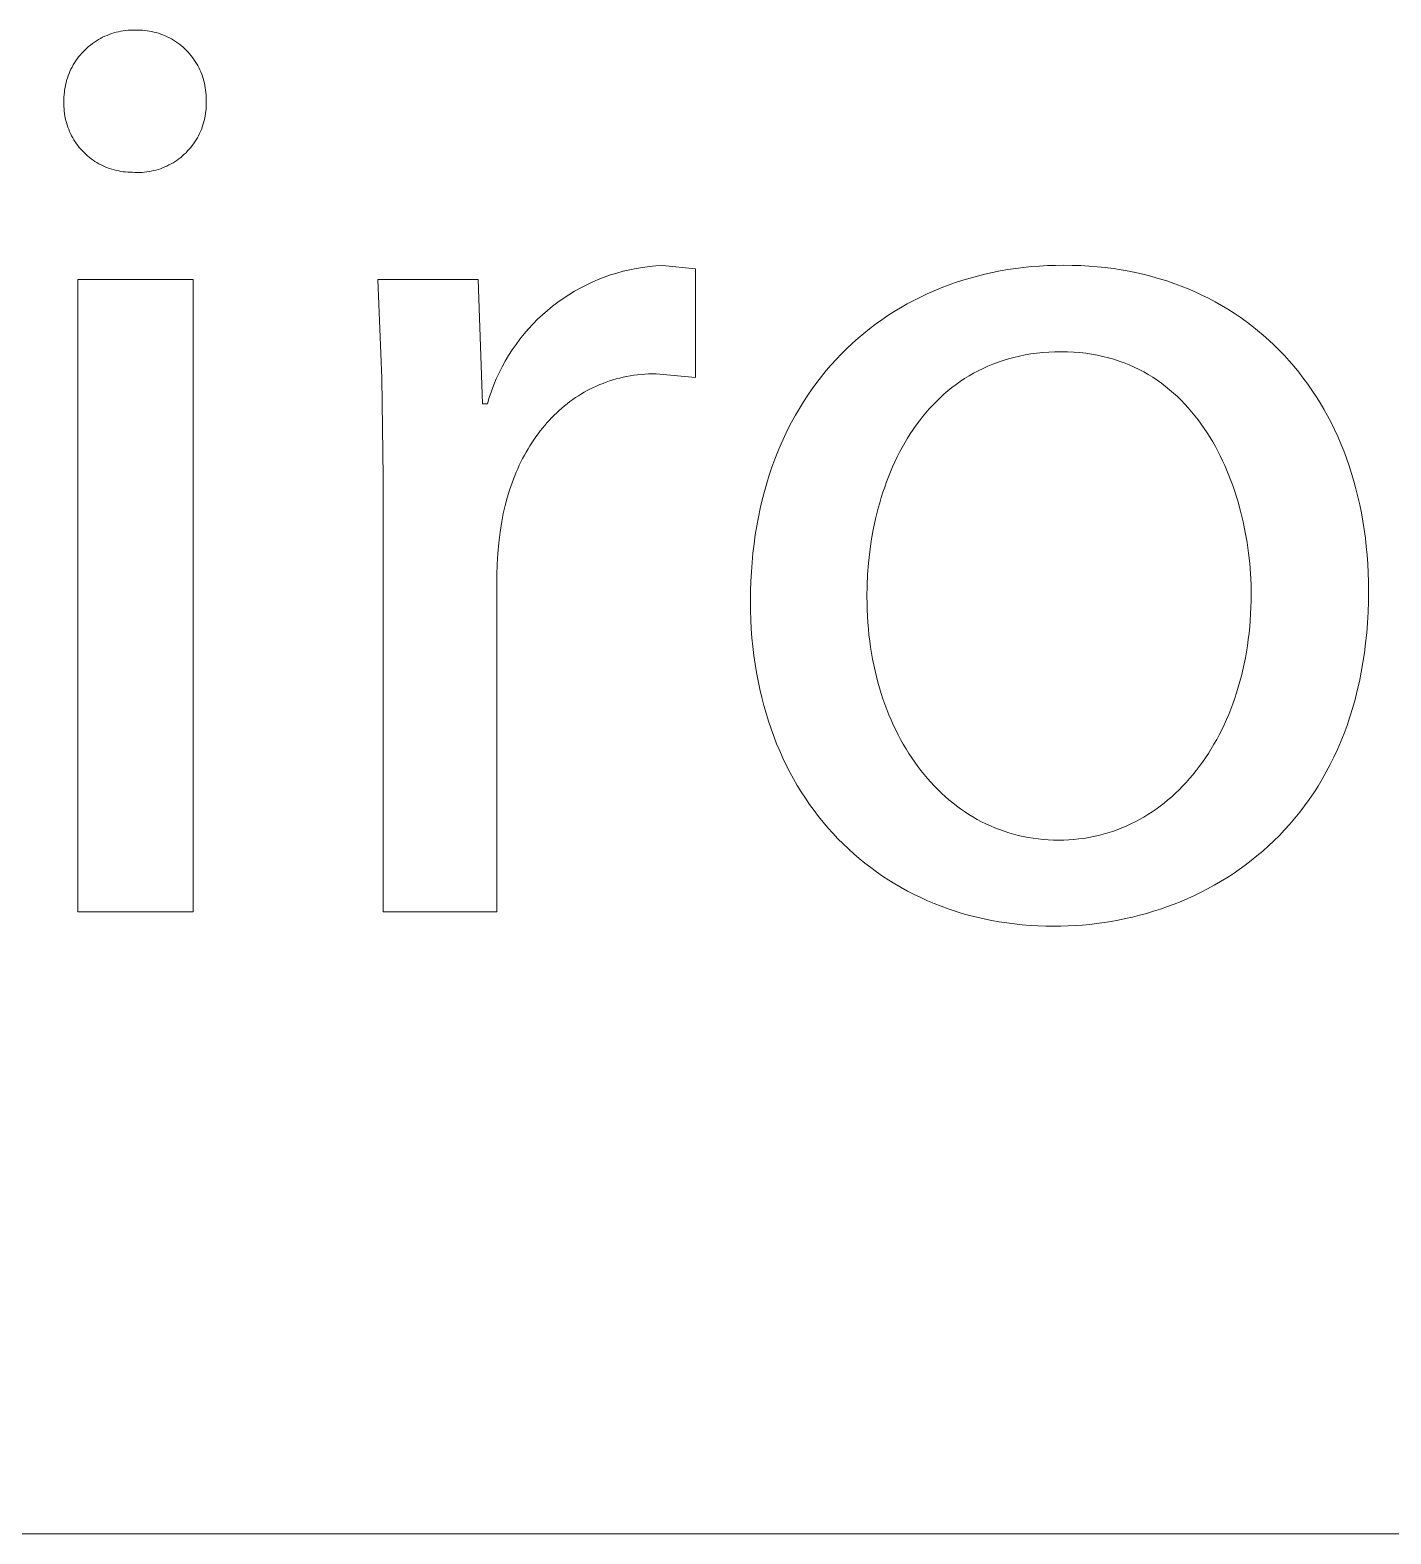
# Model space of a CAD drawing. Header units: millimetres. Extents: x 3269 to 7089, y 1744 to 4413.
# Drawn here: x 6324.98 to 6364.81, y 1743.8 to 1787.81 of the extents above; entities that cross this region are included whole.
import ezdxf

# ---------------------------------------------------------------- set-up
doc = ezdxf.new("R2010")
doc.units = ezdxf.units.MM
doc.header["$MEASUREMENT"] = 0
doc.layers.add('Domyślny', color=7, linetype='Continuous', true_color=0x000000)

msp = doc.modelspace()

# ---------------------------------------------------------------- linework, layer by layer
at = {"layer": 'Domyślny', "color": 18, "lineweight": 15, "true_color": 0x000000}
for p, q in [((6326.981, 1787.535), (6327.043, 1787.57)), ((6327.043, 1787.57), (6327.105, 1787.602)), ((6327.105, 1787.602), (6327.169, 1787.632)), ((6327.169, 1787.632), (6327.234, 1787.66)), ((6327.234, 1787.66), (6327.299, 1787.686)), ((6327.299, 1787.686), (6327.366, 1787.709)), ((6327.366, 1787.709), (6327.433, 1787.73)), ((6327.433, 1787.73), (6327.501, 1787.749)), ((6327.501, 1787.749), (6327.569, 1787.766)), ((6327.569, 1787.766), (6327.639, 1787.78)), ((6327.639, 1787.78), (6327.708, 1787.791)), ((6327.708, 1787.791), (6327.778, 1787.8)), ((6327.778, 1787.8), (6327.848, 1787.807)), ((6327.848, 1787.807), (6327.918, 1787.811)), ((6327.918, 1787.811), (6327.989, 1787.813)), ((6327.989, 1787.813), (6328.059, 1787.813)), ((6328.059, 1787.813), (6328.129, 1787.814)), ((6328.129, 1787.814), (6328.198, 1787.813)), ((6328.198, 1787.813), (6328.267, 1787.809)), ((6328.267, 1787.809), (6328.335, 1787.804)), ((6328.335, 1787.804), (6328.404, 1787.795)), ((6328.404, 1787.795), (6328.472, 1787.785)), ((6328.472, 1787.785), (6328.54, 1787.772)), ((6328.54, 1787.772), (6328.608, 1787.757)), ((6328.608, 1787.757), (6328.674, 1787.739)), ((6328.674, 1787.739), (6328.74, 1787.719)), ((6328.74, 1787.719), (6328.806, 1787.697)), ((6328.806, 1787.697), (6328.871, 1787.673)), ((6328.871, 1787.673), (6328.934, 1787.646)), ((6328.934, 1787.646), (6328.997, 1787.617)), ((6328.997, 1787.617), (6329.059, 1787.587)), ((6329.059, 1787.587), (6329.12, 1787.554)), ((6326.446, 1787.083), (6326.492, 1787.136)), ((6326.492, 1787.136), (6326.54, 1787.188)), ((6326.54, 1787.188), (6326.589, 1787.238)), ((6326.589, 1787.238), (6326.641, 1787.286)), ((6326.641, 1787.286), (6326.694, 1787.332)), ((6326.694, 1787.332), (6326.748, 1787.377)), ((6326.748, 1787.377), (6326.804, 1787.419)), ((6326.804, 1787.419), (6326.862, 1787.46)), ((6326.862, 1787.46), (6326.921, 1787.499)), ((6326.921, 1787.499), (6326.981, 1787.535)), ((6329.12, 1787.554), (6329.179, 1787.518)), ((6329.179, 1787.518), (6329.237, 1787.481)), ((6329.237, 1787.481), (6329.294, 1787.442)), ((6329.294, 1787.442), (6329.35, 1787.401)), ((6329.35, 1787.401), (6329.404, 1787.358)), ((6329.404, 1787.358), (6329.457, 1787.313)), ((6329.457, 1787.313), (6329.508, 1787.267)), ((6329.508, 1787.267), (6329.557, 1787.219)), ((6329.557, 1787.219), (6329.605, 1787.169)), ((6329.605, 1787.169), (6329.651, 1787.117)), ((6326.178, 1786.669), (6326.21, 1786.732)), ((6326.21, 1786.732), (6326.244, 1786.794)), ((6326.244, 1786.794), (6326.28, 1786.854)), ((6326.28, 1786.854), (6326.319, 1786.913)), ((6326.319, 1786.913), (6326.359, 1786.971)), ((6326.359, 1786.971), (6326.401, 1787.028)), ((6326.401, 1787.028), (6326.446, 1787.083)), ((6329.651, 1787.117), (6329.695, 1787.064)), ((6329.695, 1787.064), (6329.737, 1787.009)), ((6329.737, 1787.009), (6329.777, 1786.953)), ((6329.777, 1786.953), (6329.816, 1786.896)), ((6329.816, 1786.896), (6329.852, 1786.837)), ((6329.852, 1786.837), (6329.887, 1786.777)), ((6329.887, 1786.777), (6329.919, 1786.716)), ((6329.919, 1786.716), (6329.949, 1786.654)), ((6326.017, 1786.204), (6326.033, 1786.273)), ((6326.033, 1786.273), (6326.052, 1786.341)), ((6326.052, 1786.341), (6326.072, 1786.408)), ((6326.072, 1786.408), (6326.095, 1786.475)), ((6326.095, 1786.475), (6326.121, 1786.541)), ((6326.121, 1786.541), (6326.148, 1786.605)), ((6326.148, 1786.605), (6326.178, 1786.669)), ((6329.949, 1786.654), (6329.977, 1786.591)), ((6329.977, 1786.591), (6330.003, 1786.527)), ((6330.003, 1786.527), (6330.026, 1786.462)), ((6330.026, 1786.462), (6330.048, 1786.396)), ((6330.048, 1786.396), (6330.067, 1786.33)), ((6330.067, 1786.33), (6330.084, 1786.263)), ((6330.084, 1786.263), (6330.098, 1786.195)), ((6325.972, 1785.784), (6325.974, 1785.855)), ((6325.974, 1785.855), (6325.978, 1785.925)), ((6325.978, 1785.925), (6325.984, 1785.995)), ((6325.984, 1785.995), (6325.993, 1786.065)), ((6325.993, 1786.065), (6326.004, 1786.135)), ((6326.004, 1786.135), (6326.017, 1786.204)), ((6330.098, 1786.195), (6330.11, 1786.127)), ((6330.11, 1786.127), (6330.12, 1786.059)), ((6330.12, 1786.059), (6330.127, 1785.99)), ((6330.127, 1785.99), (6330.132, 1785.921)), ((6330.132, 1785.921), (6330.135, 1785.852)), ((6330.135, 1785.852), (6330.135, 1785.783)), ((6325.973, 1785.714), (6325.972, 1785.784)), ((6325.972, 1785.645), (6325.973, 1785.714)), ((6325.973, 1785.577), (6325.972, 1785.645)), ((6325.976, 1785.508), (6325.973, 1785.577)), ((6325.982, 1785.44), (6325.976, 1785.508)), ((6325.99, 1785.372), (6325.982, 1785.44)), ((6326, 1785.304), (6325.99, 1785.372)), ((6330.116, 1785.372), (6330.106, 1785.304)), ((6330.124, 1785.44), (6330.116, 1785.372)), ((6330.13, 1785.508), (6330.124, 1785.44)), ((6330.133, 1785.577), (6330.13, 1785.508)), ((6330.135, 1785.783), (6330.133, 1785.714)), ((6330.133, 1785.714), (6330.134, 1785.645)), ((6330.134, 1785.645), (6330.133, 1785.577)), ((6326.013, 1785.237), (6326, 1785.304)), ((6326.028, 1785.17), (6326.013, 1785.237)), ((6326.045, 1785.104), (6326.028, 1785.17)), ((6326.065, 1785.038), (6326.045, 1785.104)), ((6326.087, 1784.974), (6326.065, 1785.038)), ((6326.111, 1784.909), (6326.087, 1784.974)), ((6330.019, 1784.972), (6329.995, 1784.908)), ((6330.041, 1785.037), (6330.019, 1784.972)), ((6330.06, 1785.103), (6330.041, 1785.037)), ((6330.078, 1785.169), (6330.06, 1785.103)), ((6330.093, 1785.236), (6330.078, 1785.169)), ((6330.106, 1785.304), (6330.093, 1785.236)), ((6326.137, 1784.846), (6326.111, 1784.909)), ((6326.166, 1784.784), (6326.137, 1784.846)), ((6326.196, 1784.723), (6326.166, 1784.784)), ((6326.229, 1784.662), (6326.196, 1784.723)), ((6326.264, 1784.603), (6326.229, 1784.662)), ((6326.3, 1784.545), (6326.264, 1784.603)), ((6326.339, 1784.489), (6326.3, 1784.545)), ((6326.38, 1784.434), (6326.339, 1784.489)), ((6329.805, 1784.543), (6329.766, 1784.487)), ((6329.842, 1784.601), (6329.805, 1784.543)), ((6329.877, 1784.66), (6329.842, 1784.601)), ((6329.909, 1784.721), (6329.877, 1784.66)), ((6329.94, 1784.782), (6329.909, 1784.721)), ((6329.968, 1784.845), (6329.94, 1784.782)), ((6329.995, 1784.908), (6329.968, 1784.845)), ((6326.422, 1784.38), (6326.38, 1784.434)), ((6326.466, 1784.328), (6326.422, 1784.38)), ((6326.513, 1784.277), (6326.466, 1784.328)), ((6326.56, 1784.228), (6326.513, 1784.277)), ((6326.61, 1784.181), (6326.56, 1784.228)), ((6326.661, 1784.135), (6326.61, 1784.181)), ((6326.714, 1784.091), (6326.661, 1784.135)), ((6326.768, 1784.049), (6326.714, 1784.091)), ((6326.823, 1784.009), (6326.768, 1784.049)), ((6329.391, 1784.088), (6329.337, 1784.046)), ((6329.444, 1784.132), (6329.391, 1784.088)), ((6329.495, 1784.178), (6329.444, 1784.132)), ((6329.545, 1784.225), (6329.495, 1784.178)), ((6329.593, 1784.275), (6329.545, 1784.225)), ((6329.639, 1784.325), (6329.593, 1784.275)), ((6329.683, 1784.378), (6329.639, 1784.325)), ((6329.726, 1784.431), (6329.683, 1784.378)), ((6329.766, 1784.487), (6329.726, 1784.431)), ((6326.88, 1783.971), (6326.823, 1784.009)), ((6326.938, 1783.935), (6326.88, 1783.971)), ((6326.998, 1783.901), (6326.938, 1783.935)), ((6327.058, 1783.869), (6326.998, 1783.901)), ((6327.12, 1783.839), (6327.058, 1783.869)), ((6327.182, 1783.811), (6327.12, 1783.839)), ((6327.246, 1783.785), (6327.182, 1783.811)), ((6327.31, 1783.762), (6327.246, 1783.785)), ((6327.375, 1783.74), (6327.31, 1783.762)), ((6327.441, 1783.721), (6327.375, 1783.74)), ((6327.508, 1783.705), (6327.441, 1783.721)), ((6327.575, 1783.69), (6327.508, 1783.705)), ((6327.642, 1783.678), (6327.575, 1783.69)), ((6327.71, 1783.669), (6327.642, 1783.678)), ((6327.778, 1783.661), (6327.71, 1783.669)), ((6327.846, 1783.656), (6327.778, 1783.661)), ((6327.915, 1783.653), (6327.846, 1783.656)), ((6327.983, 1783.653), (6327.915, 1783.653)), ((6328.052, 1783.649), (6327.983, 1783.653)), ((6328.12, 1783.647), (6328.052, 1783.649)), ((6328.189, 1783.648), (6328.12, 1783.647)), ((6328.257, 1783.65), (6328.189, 1783.648)), ((6328.326, 1783.656), (6328.257, 1783.65)), ((6328.394, 1783.663), (6328.326, 1783.656)), ((6328.462, 1783.673), (6328.394, 1783.663)), ((6328.529, 1783.685), (6328.462, 1783.673)), ((6328.596, 1783.7), (6328.529, 1783.685)), ((6328.663, 1783.717), (6328.596, 1783.7)), ((6328.729, 1783.736), (6328.663, 1783.717)), ((6328.794, 1783.757), (6328.729, 1783.736)), ((6328.859, 1783.781), (6328.794, 1783.757)), ((6328.922, 1783.807), (6328.859, 1783.781)), ((6328.985, 1783.835), (6328.922, 1783.807)), ((6329.046, 1783.865), (6328.985, 1783.835)), ((6329.107, 1783.897), (6329.046, 1783.865)), ((6329.166, 1783.931), (6329.107, 1783.897)), ((6329.225, 1783.967), (6329.166, 1783.931)), ((6329.282, 1784.006), (6329.225, 1783.967)), ((6329.337, 1784.046), (6329.282, 1784.006)), ((6341.605, 1780.511), (6341.786, 1780.581)), ((6341.786, 1780.581), (6341.969, 1780.646)), ((6341.969, 1780.646), (6342.154, 1780.703)), ((6342.154, 1780.703), (6342.341, 1780.755)), ((6342.341, 1780.755), (6342.529, 1780.799)), ((6342.529, 1780.799), (6342.719, 1780.837)), ((6342.719, 1780.837), (6342.911, 1780.869)), ((6342.911, 1780.869), (6343.103, 1780.894)), ((6343.103, 1780.894), (6343.296, 1780.912)), ((6343.296, 1780.912), (6343.489, 1780.923)), ((6343.489, 1780.923), (6344.456, 1780.822)), ((6344.456, 1780.822), (6344.456, 1777.641)), ((6352.274, 1780.491), (6352.489, 1780.555)), ((6352.489, 1780.555), (6352.706, 1780.615)), ((6352.706, 1780.615), (6352.926, 1780.669)), ((6352.926, 1780.669), (6353.148, 1780.719)), ((6353.148, 1780.719), (6353.372, 1780.763)), ((6353.372, 1780.763), (6353.598, 1780.802)), ((6353.598, 1780.802), (6353.826, 1780.836)), ((6353.826, 1780.836), (6354.056, 1780.865)), ((6354.056, 1780.865), (6354.288, 1780.889)), ((6354.288, 1780.889), (6354.522, 1780.907)), ((6354.522, 1780.907), (6354.758, 1780.92)), ((6354.758, 1780.92), (6354.995, 1780.928)), ((6354.995, 1780.928), (6355.234, 1780.931)), ((6355.234, 1780.931), (6355.482, 1780.928)), ((6355.482, 1780.928), (6355.728, 1780.92)), ((6355.728, 1780.92), (6355.97, 1780.906)), ((6355.97, 1780.906), (6356.211, 1780.886)), ((6356.211, 1780.886), (6356.448, 1780.861)), ((6356.448, 1780.861), (6356.683, 1780.831)), ((6356.683, 1780.831), (6356.915, 1780.795)), ((6356.915, 1780.795), (6357.144, 1780.754)), ((6357.144, 1780.754), (6357.37, 1780.707)), ((6357.37, 1780.707), (6357.594, 1780.656)), ((6357.594, 1780.656), (6357.814, 1780.599)), ((6357.814, 1780.599), (6358.032, 1780.537)), ((6358.032, 1780.537), (6358.246, 1780.47)), ((6326.38, 1780.511), (6329.751, 1780.511)), ((6326.38, 1762.003), (6326.38, 1780.511)), ((6329.751, 1780.511), (6329.751, 1762.003)), ((6335.277, 1777.623), (6335.157, 1780.516)), ((6335.157, 1780.516), (6338.096, 1780.516)), ((6338.096, 1780.516), (6338.223, 1776.878)), ((6340.745, 1780.067), (6340.911, 1780.168)), ((6340.911, 1780.168), (6341.08, 1780.262)), ((6341.08, 1780.262), (6341.252, 1780.351)), ((6341.252, 1780.351), (6341.428, 1780.434)), ((6341.428, 1780.434), (6341.605, 1780.511)), ((6351.038, 1780), (6351.237, 1780.094)), ((6351.237, 1780.094), (6351.439, 1780.183)), ((6351.439, 1780.183), (6351.644, 1780.268)), ((6351.644, 1780.268), (6351.851, 1780.347)), ((6351.851, 1780.347), (6352.061, 1780.421)), ((6352.061, 1780.421), (6352.274, 1780.491)), ((6358.246, 1780.47), (6358.457, 1780.398)), ((6358.457, 1780.398), (6358.666, 1780.32)), ((6358.666, 1780.32), (6358.871, 1780.238)), ((6358.871, 1780.238), (6359.073, 1780.151)), ((6359.073, 1780.151), (6359.271, 1780.059)), ((6340.121, 1779.608), (6340.271, 1779.731)), ((6340.271, 1779.731), (6340.425, 1779.848)), ((6340.425, 1779.848), (6340.583, 1779.96)), ((6340.583, 1779.96), (6340.745, 1780.067)), ((6350.269, 1779.575), (6350.457, 1779.688)), ((6350.457, 1779.688), (6350.648, 1779.797)), ((6350.648, 1779.797), (6350.841, 1779.901)), ((6350.841, 1779.901), (6351.038, 1780)), ((6359.271, 1780.059), (6359.466, 1779.963)), ((6359.466, 1779.963), (6359.658, 1779.861)), ((6359.658, 1779.861), (6359.847, 1779.755)), ((6359.847, 1779.755), (6360.032, 1779.644)), ((6339.566, 1779.068), (6339.698, 1779.21)), ((6339.698, 1779.21), (6339.834, 1779.348)), ((6339.834, 1779.348), (6339.975, 1779.481)), ((6339.975, 1779.481), (6340.121, 1779.608)), ((6349.551, 1779.074), (6349.726, 1779.206)), ((6349.726, 1779.206), (6349.904, 1779.334)), ((6349.904, 1779.334), (6350.085, 1779.457)), ((6350.085, 1779.457), (6350.269, 1779.575)), ((6360.032, 1779.644), (6360.214, 1779.529)), ((6360.214, 1779.529), (6360.392, 1779.409)), ((6360.392, 1779.409), (6360.567, 1779.284)), ((6360.567, 1779.284), (6360.738, 1779.155)), ((6339.202, 1778.615), (6339.318, 1778.77)), ((6339.318, 1778.77), (6339.44, 1778.921)), ((6339.44, 1778.921), (6339.566, 1779.068)), ((6349.048, 1778.649), (6349.212, 1778.795)), ((6349.212, 1778.795), (6349.38, 1778.937)), ((6349.38, 1778.937), (6349.551, 1779.074)), ((6360.738, 1779.155), (6360.905, 1779.022)), ((6360.905, 1779.022), (6361.069, 1778.884)), ((6361.069, 1778.884), (6361.229, 1778.742)), ((6338.987, 1778.292), (6339.092, 1778.455)), ((6339.092, 1778.455), (6339.202, 1778.615)), ((6348.578, 1778.182), (6348.731, 1778.342)), ((6348.731, 1778.342), (6348.888, 1778.498)), ((6348.888, 1778.498), (6349.048, 1778.649)), ((6354.269, 1778.334), (6354.101, 1778.306)), ((6354.44, 1778.357), (6354.269, 1778.334)), ((6354.615, 1778.376), (6354.44, 1778.357)), ((6354.792, 1778.389), (6354.615, 1778.376)), ((6354.973, 1778.397), (6354.792, 1778.389)), ((6355.158, 1778.4), (6354.973, 1778.397)), ((6355.343, 1778.397), (6355.158, 1778.4)), ((6355.524, 1778.388), (6355.343, 1778.397)), ((6355.702, 1778.374), (6355.524, 1778.388)), ((6355.876, 1778.354), (6355.702, 1778.374)), ((6356.047, 1778.329), (6355.876, 1778.354)), ((6356.215, 1778.299), (6356.047, 1778.329)), ((6361.229, 1778.742), (6361.386, 1778.595)), ((6361.386, 1778.595), (6361.538, 1778.445)), ((6361.538, 1778.445), (6361.687, 1778.29)), ((6338.707, 1777.783), (6338.794, 1777.956)), ((6338.794, 1777.956), (6338.888, 1778.126)), ((6338.888, 1778.126), (6338.987, 1778.292)), ((6348.283, 1777.849), (6348.428, 1778.018)), ((6348.428, 1778.018), (6348.578, 1778.182)), ((6352.871, 1777.912), (6352.731, 1777.843)), ((6353.014, 1777.977), (6352.871, 1777.912)), ((6353.159, 1778.037), (6353.014, 1777.977)), ((6353.308, 1778.093), (6353.159, 1778.037)), ((6353.46, 1778.145), (6353.308, 1778.093)), ((6353.616, 1778.192), (6353.46, 1778.145)), ((6353.774, 1778.235), (6353.616, 1778.192)), ((6353.936, 1778.273), (6353.774, 1778.235)), ((6354.101, 1778.306), (6353.936, 1778.273)), ((6356.379, 1778.263), (6356.215, 1778.299)), ((6356.54, 1778.223), (6356.379, 1778.263)), ((6356.697, 1778.178), (6356.54, 1778.223)), ((6356.851, 1778.127), (6356.697, 1778.178)), ((6357.002, 1778.072), (6356.851, 1778.127)), ((6357.149, 1778.013), (6357.002, 1778.072)), ((6357.293, 1777.949), (6357.149, 1778.013)), ((6357.434, 1777.88), (6357.293, 1777.949)), ((6361.687, 1778.29), (6361.831, 1778.131)), ((6361.831, 1778.131), (6361.972, 1777.968)), ((6361.972, 1777.968), (6362.109, 1777.801)), ((6335.31, 1774.728), (6335.277, 1777.623)), ((6338.55, 1777.428), (6338.626, 1777.607)), ((6338.626, 1777.607), (6338.707, 1777.783)), ((6341.748, 1777.474), (6341.654, 1777.436)), ((6341.843, 1777.509), (6341.748, 1777.474)), ((6341.94, 1777.543), (6341.843, 1777.509)), ((6342.038, 1777.574), (6341.94, 1777.543)), ((6342.137, 1777.602), (6342.038, 1777.574)), ((6342.237, 1777.629), (6342.137, 1777.602)), ((6342.338, 1777.652), (6342.237, 1777.629)), ((6342.44, 1777.674), (6342.338, 1777.652)), ((6342.544, 1777.693), (6342.44, 1777.674)), ((6342.648, 1777.71), (6342.544, 1777.693)), ((6342.754, 1777.724), (6342.648, 1777.71)), ((6342.861, 1777.735), (6342.754, 1777.724)), ((6342.969, 1777.744), (6342.861, 1777.735)), ((6343.078, 1777.751), (6342.969, 1777.744)), ((6343.188, 1777.755), (6343.078, 1777.751)), ((6343.299, 1777.756), (6343.188, 1777.755)), ((6344.456, 1777.641), (6343.299, 1777.756)), ((6347.871, 1777.315), (6348.004, 1777.497)), ((6348.004, 1777.497), (6348.141, 1777.675)), ((6348.141, 1777.675), (6348.283, 1777.849)), ((6352.204, 1777.528), (6352.08, 1777.44)), ((6352.332, 1777.613), (6352.204, 1777.528)), ((6352.462, 1777.694), (6352.332, 1777.613)), ((6352.595, 1777.771), (6352.462, 1777.694)), ((6352.731, 1777.843), (6352.595, 1777.771)), ((6357.572, 1777.807), (6357.434, 1777.88)), ((6357.706, 1777.731), (6357.572, 1777.807)), ((6357.837, 1777.65), (6357.706, 1777.731)), ((6357.965, 1777.565), (6357.837, 1777.65)), ((6358.09, 1777.476), (6357.965, 1777.565)), ((6358.211, 1777.384), (6358.09, 1777.476)), ((6362.109, 1777.801), (6362.242, 1777.629)), ((6362.242, 1777.629), (6362.37, 1777.454)), ((6362.37, 1777.454), (6362.495, 1777.275)), ((6338.363, 1776.878), (6338.419, 1777.064)), ((6338.419, 1777.064), (6338.482, 1777.247)), ((6338.482, 1777.247), (6338.55, 1777.428)), ((6340.945, 1777.055), (6340.862, 1776.998)), ((6341.029, 1777.11), (6340.945, 1777.055)), ((6341.115, 1777.163), (6341.029, 1777.11)), ((6341.201, 1777.214), (6341.115, 1777.163)), ((6341.289, 1777.263), (6341.201, 1777.214)), ((6341.379, 1777.309), (6341.289, 1777.263)), ((6341.469, 1777.354), (6341.379, 1777.309)), ((6341.561, 1777.396), (6341.469, 1777.354)), ((6341.654, 1777.436), (6341.561, 1777.396)), ((6347.616, 1776.937), (6347.741, 1777.128)), ((6347.741, 1777.128), (6347.871, 1777.315)), ((6351.615, 1777.052), (6351.506, 1776.946)), ((6351.727, 1777.154), (6351.615, 1777.052)), ((6351.841, 1777.253), (6351.727, 1777.154)), ((6351.959, 1777.348), (6351.841, 1777.253)), ((6352.08, 1777.44), (6351.959, 1777.348)), ((6358.33, 1777.288), (6358.211, 1777.384)), ((6358.445, 1777.188), (6358.33, 1777.288)), ((6358.557, 1777.085), (6358.445, 1777.188)), ((6358.666, 1776.979), (6358.557, 1777.085)), ((6362.495, 1777.275), (6362.616, 1777.092)), ((6362.616, 1777.092), (6362.732, 1776.905)), ((6338.223, 1776.878), (6338.363, 1776.878)), ((6340.394, 1776.613), (6340.32, 1776.543)), ((6340.468, 1776.682), (6340.394, 1776.613)), ((6340.544, 1776.749), (6340.468, 1776.682)), ((6340.622, 1776.814), (6340.544, 1776.749)), ((6340.701, 1776.878), (6340.622, 1776.814)), ((6340.781, 1776.939), (6340.701, 1776.878)), ((6340.862, 1776.998), (6340.781, 1776.939)), ((6347.379, 1776.542), (6347.496, 1776.742)), ((6347.496, 1776.742), (6347.616, 1776.937)), ((6351.197, 1776.611), (6351.1, 1776.494)), ((6351.297, 1776.726), (6351.197, 1776.611)), ((6351.4, 1776.838), (6351.297, 1776.726)), ((6351.506, 1776.946), (6351.4, 1776.838)), ((6358.772, 1776.869), (6358.666, 1776.979)), ((6358.875, 1776.757), (6358.772, 1776.869)), ((6358.975, 1776.642), (6358.875, 1776.757)), ((6359.072, 1776.523), (6358.975, 1776.642)), ((6362.732, 1776.905), (6362.844, 1776.715)), ((6362.844, 1776.715), (6362.952, 1776.521)), ((6339.975, 1776.162), (6339.911, 1776.08)), ((6340.041, 1776.241), (6339.975, 1776.162)), ((6340.109, 1776.319), (6340.041, 1776.241)), ((6340.178, 1776.396), (6340.109, 1776.319)), ((6340.248, 1776.47), (6340.178, 1776.396)), ((6340.32, 1776.543), (6340.248, 1776.47)), ((6347.057, 1775.917), (6347.16, 1776.129)), ((6347.16, 1776.129), (6347.267, 1776.338)), ((6347.267, 1776.338), (6347.379, 1776.542)), ((6350.915, 1776.25), (6350.827, 1776.124)), ((6351.006, 1776.373), (6350.915, 1776.25)), ((6351.1, 1776.494), (6351.006, 1776.373)), ((6359.166, 1776.402), (6359.072, 1776.523)), ((6359.257, 1776.279), (6359.166, 1776.402)), ((6359.345, 1776.153), (6359.257, 1776.279)), ((6359.43, 1776.024), (6359.345, 1776.153)), ((6362.952, 1776.521), (6363.055, 1776.323)), ((6363.055, 1776.323), (6363.154, 1776.121)), ((6339.667, 1775.737), (6339.61, 1775.647)), ((6339.725, 1775.825), (6339.667, 1775.737)), ((6339.786, 1775.912), (6339.725, 1775.825)), ((6339.847, 1775.997), (6339.786, 1775.912)), ((6339.911, 1776.08), (6339.847, 1775.997)), ((6346.865, 1775.479), (6346.959, 1775.7)), ((6346.959, 1775.7), (6347.057, 1775.917)), ((6350.579, 1775.732), (6350.503, 1775.596)), ((6350.659, 1775.865), (6350.579, 1775.732)), ((6350.741, 1775.996), (6350.659, 1775.865)), ((6350.827, 1776.124), (6350.741, 1775.996)), ((6359.513, 1775.893), (6359.43, 1776.024)), ((6359.592, 1775.76), (6359.513, 1775.893)), ((6359.668, 1775.625), (6359.592, 1775.76)), ((6363.154, 1776.121), (6363.249, 1775.916)), ((6363.249, 1775.916), (6363.339, 1775.708)), ((6363.339, 1775.708), (6363.425, 1775.496)), ((6339.396, 1775.272), (6339.347, 1775.175)), ((6339.447, 1775.368), (6339.396, 1775.272)), ((6339.5, 1775.463), (6339.447, 1775.368)), ((6339.554, 1775.556), (6339.5, 1775.463)), ((6339.61, 1775.647), (6339.554, 1775.556)), ((6346.693, 1775.024), (6346.777, 1775.253)), ((6346.777, 1775.253), (6346.865, 1775.479)), ((6350.358, 1775.318), (6350.29, 1775.176)), ((6350.429, 1775.458), (6350.358, 1775.318)), ((6350.503, 1775.596), (6350.429, 1775.458)), ((6359.742, 1775.488), (6359.668, 1775.625)), ((6359.812, 1775.349), (6359.742, 1775.488)), ((6359.88, 1775.209), (6359.812, 1775.349)), ((6363.425, 1775.496), (6363.506, 1775.28)), ((6363.506, 1775.28), (6363.582, 1775.061)), ((6339.209, 1774.873), (6339.166, 1774.77)), ((6339.253, 1774.975), (6339.209, 1774.873)), ((6339.299, 1775.076), (6339.253, 1774.975)), ((6339.347, 1775.175), (6339.299, 1775.076)), ((6346.614, 1774.79), (6346.693, 1775.024)), ((6350.162, 1774.887), (6350.102, 1774.739)), ((6350.224, 1775.033), (6350.162, 1774.887)), ((6350.29, 1775.176), (6350.224, 1775.033)), ((6359.945, 1775.066), (6359.88, 1775.209)), ((6360.008, 1774.923), (6359.945, 1775.066)), ((6360.067, 1774.777), (6360.008, 1774.923)), ((6363.582, 1775.061), (6363.654, 1774.839)), ((6363.654, 1774.839), (6363.721, 1774.613)), ((6335.31, 1762.008), (6335.31, 1774.728)), ((6339.047, 1774.452), (6339.011, 1774.344)), ((6339.085, 1774.559), (6339.047, 1774.452)), ((6339.124, 1774.665), (6339.085, 1774.559)), ((6339.166, 1774.77), (6339.124, 1774.665)), ((6346.471, 1774.311), (6346.54, 1774.552)), ((6346.54, 1774.552), (6346.614, 1774.79)), ((6349.991, 1774.439), (6349.94, 1774.287)), ((6350.045, 1774.59), (6349.991, 1774.439)), ((6350.102, 1774.739), (6350.045, 1774.59)), ((6360.124, 1774.631), (6360.067, 1774.777)), ((6360.178, 1774.483), (6360.124, 1774.631)), ((6360.229, 1774.334), (6360.178, 1774.483)), ((6363.721, 1774.613), (6363.784, 1774.385)), ((6363.784, 1774.385), (6363.842, 1774.153)), ((6338.943, 1774.123), (6338.883, 1773.897)), ((6339.011, 1774.344), (6338.943, 1774.123)), ((6346.348, 1773.815), (6346.407, 1774.065)), ((6346.407, 1774.065), (6346.471, 1774.311)), ((6349.845, 1773.978), (6349.802, 1773.822)), ((6349.891, 1774.133), (6349.845, 1773.978)), ((6349.94, 1774.287), (6349.891, 1774.133)), ((6360.278, 1774.185), (6360.229, 1774.334)), ((6360.324, 1774.034), (6360.278, 1774.185)), ((6360.408, 1773.731), (6360.324, 1774.034)), ((6363.842, 1774.153), (6363.895, 1773.917)), ((6338.829, 1773.666), (6338.783, 1773.431)), ((6338.883, 1773.897), (6338.829, 1773.666)), ((6346.247, 1773.303), (6346.295, 1773.561)), ((6346.295, 1773.561), (6346.348, 1773.815)), ((6349.724, 1773.506), (6349.656, 1773.186)), ((6349.762, 1773.665), (6349.724, 1773.506)), ((6349.802, 1773.822), (6349.762, 1773.665)), ((6360.482, 1773.425), (6360.408, 1773.731)), ((6363.895, 1773.917), (6363.943, 1773.679)), ((6363.943, 1773.679), (6363.986, 1773.438)), ((6338.737, 1773.12), (6338.7, 1772.808)), ((6338.783, 1773.431), (6338.737, 1773.12)), ((6346.204, 1773.041), (6346.247, 1773.303)), ((6349.656, 1773.186), (6349.6, 1772.863)), ((6360.545, 1773.119), (6360.482, 1773.425)), ((6360.598, 1772.812), (6360.545, 1773.119)), ((6363.986, 1773.438), (6364.025, 1773.194)), ((6364.025, 1773.194), (6364.058, 1772.946)), ((6338.7, 1772.808), (6338.672, 1772.494)), ((6346.136, 1772.505), (6346.167, 1772.775)), ((6346.167, 1772.775), (6346.204, 1773.041)), ((6349.6, 1772.863), (6349.553, 1772.538)), ((6360.641, 1772.505), (6360.598, 1772.812)), ((6364.058, 1772.946), (6364.086, 1772.696)), ((6364.086, 1772.696), (6364.11, 1772.443)), ((6338.653, 1772.181), (6338.643, 1771.866)), ((6338.672, 1772.494), (6338.653, 1772.181)), ((6346.089, 1771.954), (6346.11, 1772.231)), ((6346.11, 1772.231), (6346.136, 1772.505)), ((6349.518, 1772.211), (6349.492, 1771.882)), ((6349.553, 1772.538), (6349.518, 1772.211)), ((6360.674, 1772.2), (6360.641, 1772.505)), ((6360.698, 1771.897), (6360.674, 1772.2)), ((6364.11, 1772.443), (6364.128, 1772.187)), ((6364.128, 1772.187), (6364.141, 1771.929)), ((6338.643, 1771.866), (6338.643, 1762.008)), ((6346.075, 1771.672), (6346.089, 1771.954)), ((6349.492, 1771.882), (6349.477, 1771.554)), ((6360.712, 1771.597), (6360.698, 1771.897)), ((6364.141, 1771.929), (6364.149, 1771.667)), ((6346.063, 1771.098), (6346.066, 1771.387)), ((6346.066, 1771.387), (6346.075, 1771.672)), ((6349.477, 1771.554), (6349.472, 1771.225)), ((6360.717, 1771.302), (6360.712, 1771.597)), ((6360.715, 1771.107), (6360.717, 1771.302)), ((6364.151, 1771.403), (6364.148, 1771.086)), ((6364.149, 1771.667), (6364.151, 1771.403)), ((6346.066, 1770.825), (6346.063, 1771.098)), ((6349.472, 1771.225), (6349.474, 1771.036)), ((6349.474, 1771.036), (6349.479, 1770.848)), ((6349.479, 1770.848), (6349.487, 1770.661)), ((6360.701, 1770.723), (6360.71, 1770.914)), ((6360.71, 1770.914), (6360.715, 1771.107)), ((6364.148, 1771.086), (6364.137, 1770.774)), ((6346.074, 1770.556), (6346.066, 1770.825)), ((6346.088, 1770.29), (6346.074, 1770.556)), ((6349.487, 1770.661), (6349.499, 1770.477)), ((6349.499, 1770.477), (6349.514, 1770.293)), ((6360.673, 1770.346), (6360.689, 1770.533)), ((6360.689, 1770.533), (6360.701, 1770.723)), ((6364.12, 1770.468), (6364.097, 1770.167)), ((6364.137, 1770.774), (6364.12, 1770.468)), ((6346.107, 1770.027), (6346.088, 1770.29)), ((6346.132, 1769.767), (6346.107, 1770.027)), ((6349.514, 1770.293), (6349.532, 1770.112)), ((6349.532, 1770.112), (6349.554, 1769.932)), ((6360.607, 1769.794), (6360.632, 1769.976)), ((6360.632, 1769.976), (6360.654, 1770.16)), ((6360.654, 1770.16), (6360.673, 1770.346)), ((6364.097, 1770.167), (6364.067, 1769.872)), ((6346.162, 1769.511), (6346.132, 1769.767)), ((6349.554, 1769.932), (6349.579, 1769.754)), ((6349.579, 1769.754), (6349.607, 1769.578)), ((6349.607, 1769.578), (6349.638, 1769.404)), ((6360.546, 1769.437), (6360.578, 1769.615)), ((6360.578, 1769.615), (6360.607, 1769.794)), ((6364.03, 1769.583), (6363.988, 1769.299)), ((6364.067, 1769.872), (6364.03, 1769.583)), ((6346.198, 1769.258), (6346.162, 1769.511)), ((6346.239, 1769.009), (6346.198, 1769.258)), ((6349.638, 1769.404), (6349.672, 1769.231)), ((6349.672, 1769.231), (6349.709, 1769.061)), ((6360.431, 1768.917), (6360.472, 1769.088)), ((6360.472, 1769.088), (6360.511, 1769.261)), ((6360.511, 1769.261), (6360.546, 1769.437)), ((6363.988, 1769.299), (6363.939, 1769.02)), ((6346.285, 1768.763), (6346.239, 1769.009)), ((6346.336, 1768.521), (6346.285, 1768.763)), ((6349.709, 1769.061), (6349.75, 1768.893)), ((6349.75, 1768.893), (6349.793, 1768.726)), ((6349.793, 1768.726), (6349.839, 1768.562)), ((6360.339, 1768.581), (6360.387, 1768.748)), ((6360.387, 1768.748), (6360.431, 1768.917)), ((6363.884, 1768.747), (6363.823, 1768.479)), ((6363.939, 1769.02), (6363.884, 1768.747)), ((6346.392, 1768.282), (6346.336, 1768.521)), ((6346.453, 1768.047), (6346.392, 1768.282)), ((6349.839, 1768.562), (6349.889, 1768.4)), ((6349.889, 1768.4), (6349.941, 1768.241)), ((6349.941, 1768.241), (6349.996, 1768.083)), ((6360.179, 1768.095), (6360.235, 1768.254)), ((6360.235, 1768.254), (6360.289, 1768.416)), ((6360.289, 1768.416), (6360.339, 1768.581)), ((6363.756, 1768.217), (6363.684, 1767.96)), ((6363.823, 1768.479), (6363.756, 1768.217)), ((6346.519, 1767.816), (6346.453, 1768.047)), ((6346.589, 1767.588), (6346.519, 1767.816)), ((6349.996, 1768.083), (6350.054, 1767.928)), ((6350.054, 1767.928), (6350.114, 1767.775)), ((6350.114, 1767.775), (6350.178, 1767.625)), ((6359.993, 1767.631), (6360.058, 1767.783)), ((6360.058, 1767.783), (6360.12, 1767.938)), ((6360.12, 1767.938), (6360.179, 1768.095)), ((6363.684, 1767.96), (6363.606, 1767.709)), ((6346.665, 1767.363), (6346.589, 1767.588)), ((6346.745, 1767.143), (6346.665, 1767.363)), ((6350.178, 1767.625), (6350.244, 1767.477)), ((6350.244, 1767.477), (6350.313, 1767.331)), ((6350.313, 1767.331), (6350.385, 1767.188)), ((6359.782, 1767.19), (6359.855, 1767.334)), ((6359.855, 1767.334), (6359.926, 1767.481)), ((6359.926, 1767.481), (6359.993, 1767.631)), ((6363.523, 1767.463), (6363.434, 1767.222)), ((6363.606, 1767.709), (6363.523, 1767.463)), ((6346.83, 1766.926), (6346.745, 1767.143)), ((6346.92, 1766.713), (6346.83, 1766.926)), ((6350.385, 1767.188), (6350.459, 1767.048)), ((6350.459, 1767.048), (6350.536, 1766.91)), ((6350.536, 1766.91), (6350.616, 1766.775)), ((6359.548, 1766.774), (6359.628, 1766.91)), ((6359.628, 1766.91), (6359.707, 1767.048)), ((6359.707, 1767.048), (6359.782, 1767.19)), ((6363.34, 1766.987), (6363.241, 1766.757)), ((6363.434, 1767.222), (6363.34, 1766.987)), ((6347.014, 1766.504), (6346.92, 1766.713)), ((6347.113, 1766.298), (6347.014, 1766.504)), ((6350.616, 1766.775), (6350.698, 1766.643)), ((6350.698, 1766.643), (6350.782, 1766.513)), ((6350.782, 1766.513), (6350.869, 1766.387)), ((6359.29, 1766.383), (6359.378, 1766.51)), ((6359.378, 1766.51), (6359.464, 1766.64)), ((6359.464, 1766.64), (6359.548, 1766.774)), ((6363.137, 1766.532), (6363.028, 1766.313)), ((6363.241, 1766.757), (6363.137, 1766.532)), ((6347.216, 1766.097), (6347.113, 1766.298)), ((6347.323, 1765.899), (6347.216, 1766.097)), ((6350.869, 1766.387), (6350.959, 1766.263)), ((6350.959, 1766.263), (6351.051, 1766.142)), ((6351.051, 1766.142), (6351.145, 1766.024)), ((6351.145, 1766.024), (6351.242, 1765.909)), ((6358.913, 1765.904), (6359.01, 1766.019)), ((6359.01, 1766.019), (6359.106, 1766.137)), ((6359.106, 1766.137), (6359.199, 1766.258)), ((6359.199, 1766.258), (6359.29, 1766.383)), ((6362.915, 1766.099), (6362.796, 1765.89)), ((6363.028, 1766.313), (6362.915, 1766.099)), ((6347.435, 1765.706), (6347.323, 1765.899)), ((6347.551, 1765.516), (6347.435, 1765.706)), ((6351.242, 1765.909), (6351.341, 1765.797)), ((6351.341, 1765.797), (6351.442, 1765.688)), ((6351.442, 1765.688), (6351.546, 1765.583)), ((6351.546, 1765.583), (6351.652, 1765.481)), ((6358.499, 1765.474), (6358.605, 1765.577)), ((6358.605, 1765.577), (6358.71, 1765.683)), ((6358.71, 1765.683), (6358.812, 1765.791)), ((6358.812, 1765.791), (6358.913, 1765.904)), ((6362.673, 1765.686), (6362.546, 1765.488)), ((6362.796, 1765.89), (6362.673, 1765.686)), ((6347.671, 1765.33), (6347.551, 1765.516)), ((6347.795, 1765.149), (6347.671, 1765.33)), ((6347.923, 1764.971), (6347.795, 1765.149)), ((6351.652, 1765.481), (6351.76, 1765.382)), ((6351.76, 1765.382), (6351.87, 1765.286)), ((6351.87, 1765.286), (6351.982, 1765.193)), ((6351.982, 1765.193), (6352.097, 1765.104)), ((6358.051, 1765.099), (6358.166, 1765.187)), ((6358.166, 1765.187), (6358.279, 1765.28)), ((6358.279, 1765.28), (6358.39, 1765.375)), ((6358.39, 1765.375), (6358.499, 1765.474)), ((6362.415, 1765.294), (6362.279, 1765.106)), ((6362.546, 1765.488), (6362.415, 1765.294)), ((6348.055, 1764.798), (6347.923, 1764.971)), ((6348.191, 1764.629), (6348.055, 1764.798)), ((6352.097, 1765.104), (6352.213, 1765.019)), ((6352.213, 1765.019), (6352.332, 1764.937)), ((6352.332, 1764.937), (6352.452, 1764.858)), ((6352.452, 1764.858), (6352.575, 1764.783)), ((6352.575, 1764.783), (6352.699, 1764.712)), ((6352.699, 1764.712), (6352.826, 1764.644)), ((6357.32, 1764.64), (6357.446, 1764.707)), ((6357.446, 1764.707), (6357.571, 1764.778)), ((6357.571, 1764.778), (6357.694, 1764.853)), ((6357.694, 1764.853), (6357.815, 1764.931)), ((6357.815, 1764.931), (6357.934, 1765.013)), ((6357.934, 1765.013), (6358.051, 1765.099)), ((6361.995, 1764.745), (6361.847, 1764.572)), ((6362.139, 1764.923), (6361.995, 1764.745)), ((6362.279, 1765.106), (6362.139, 1764.923)), ((6348.331, 1764.464), (6348.191, 1764.629)), ((6348.475, 1764.303), (6348.331, 1764.464)), ((6348.623, 1764.146), (6348.475, 1764.303)), ((6352.826, 1764.644), (6352.954, 1764.58)), ((6352.954, 1764.58), (6353.084, 1764.52)), ((6353.084, 1764.52), (6353.216, 1764.464)), ((6353.216, 1764.464), (6353.35, 1764.411)), ((6353.35, 1764.411), (6353.485, 1764.363)), ((6353.485, 1764.363), (6353.623, 1764.318)), ((6353.623, 1764.318), (6353.761, 1764.278)), ((6353.761, 1764.278), (6353.902, 1764.241)), ((6353.902, 1764.241), (6354.044, 1764.209)), ((6356.107, 1764.208), (6356.248, 1764.24)), ((6356.248, 1764.24), (6356.387, 1764.276)), ((6356.387, 1764.276), (6356.525, 1764.316)), ((6356.525, 1764.316), (6356.662, 1764.361)), ((6356.662, 1764.361), (6356.797, 1764.409)), ((6356.797, 1764.409), (6356.93, 1764.461)), ((6356.93, 1764.461), (6357.062, 1764.517)), ((6357.062, 1764.517), (6357.192, 1764.576)), ((6357.192, 1764.576), (6357.32, 1764.64)), ((6361.541, 1764.242), (6361.383, 1764.084)), ((6361.696, 1764.405), (6361.541, 1764.242)), ((6361.847, 1764.572), (6361.696, 1764.405)), ((6348.774, 1763.994), (6348.623, 1764.146)), ((6348.929, 1763.846), (6348.774, 1763.994)), ((6349.087, 1763.702), (6348.929, 1763.846)), ((6354.044, 1764.209), (6354.188, 1764.181)), ((6354.188, 1764.181), (6354.333, 1764.157)), ((6354.333, 1764.157), (6354.48, 1764.137)), ((6354.48, 1764.137), (6354.628, 1764.122)), ((6354.628, 1764.122), (6354.778, 1764.111)), ((6354.778, 1764.111), (6354.929, 1764.104)), ((6354.929, 1764.104), (6355.082, 1764.102)), ((6355.082, 1764.102), (6355.232, 1764.104)), ((6355.232, 1764.104), (6355.381, 1764.111)), ((6355.381, 1764.111), (6355.529, 1764.122)), ((6355.529, 1764.122), (6355.675, 1764.137)), ((6355.675, 1764.137), (6355.82, 1764.156)), ((6355.82, 1764.156), (6355.964, 1764.18)), ((6355.964, 1764.18), (6356.107, 1764.208)), ((6361.221, 1763.932), (6361.056, 1763.784)), ((6361.383, 1764.084), (6361.221, 1763.932)), ((6349.249, 1763.563), (6349.087, 1763.702)), ((6349.414, 1763.428), (6349.249, 1763.563)), ((6349.583, 1763.298), (6349.414, 1763.428)), ((6360.542, 1763.371), (6360.365, 1763.243)), ((6360.716, 1763.504), (6360.542, 1763.371)), ((6360.887, 1763.641), (6360.716, 1763.504)), ((6361.056, 1763.784), (6360.887, 1763.641)), ((6349.755, 1763.172), (6349.583, 1763.298)), ((6349.93, 1763.051), (6349.755, 1763.172)), ((6350.108, 1762.934), (6349.93, 1763.051)), ((6350.29, 1762.822), (6350.108, 1762.934)), ((6360.003, 1763.002), (6359.818, 1762.889)), ((6360.185, 1763.12), (6360.003, 1763.002)), ((6360.365, 1763.243), (6360.185, 1763.12)), ((6350.474, 1762.714), (6350.29, 1762.822)), ((6350.661, 1762.611), (6350.474, 1762.714)), ((6350.852, 1762.513), (6350.661, 1762.611)), ((6351.045, 1762.42), (6350.852, 1762.513)), ((6359.056, 1762.485), (6358.861, 1762.396)), ((6359.25, 1762.579), (6359.056, 1762.485)), ((6359.441, 1762.677), (6359.25, 1762.579)), ((6359.631, 1762.781), (6359.441, 1762.677)), ((6359.818, 1762.889), (6359.631, 1762.781)), ((6351.241, 1762.331), (6351.045, 1762.42)), ((6351.44, 1762.247), (6351.241, 1762.331)), ((6351.641, 1762.168), (6351.44, 1762.247)), ((6351.845, 1762.094), (6351.641, 1762.168)), ((6352.052, 1762.024), (6351.845, 1762.094)), ((6358.062, 1762.087), (6357.859, 1762.021)), ((6358.264, 1762.157), (6358.062, 1762.087)), ((6358.465, 1762.232), (6358.264, 1762.157)), ((6358.663, 1762.311), (6358.465, 1762.232)), ((6358.861, 1762.396), (6358.663, 1762.311)), ((6329.751, 1762.003), (6326.38, 1762.003)), ((6338.643, 1762.008), (6335.31, 1762.008)), ((6352.261, 1761.96), (6352.052, 1762.024)), ((6352.473, 1761.9), (6352.261, 1761.96)), ((6352.687, 1761.846), (6352.473, 1761.9)), ((6352.903, 1761.796), (6352.687, 1761.846)), ((6353.121, 1761.752), (6352.903, 1761.796)), ((6353.342, 1761.713), (6353.121, 1761.752)), ((6353.564, 1761.678), (6353.342, 1761.713)), ((6353.789, 1761.649), (6353.564, 1761.678)), ((6354.016, 1761.626), (6353.789, 1761.649)), ((6354.245, 1761.607), (6354.016, 1761.626)), ((6354.475, 1761.594), (6354.245, 1761.607)), ((6355.571, 1761.603), (6355.361, 1761.592)), ((6355.781, 1761.618), (6355.571, 1761.603)), ((6355.991, 1761.638), (6355.781, 1761.618)), ((6356.201, 1761.663), (6355.991, 1761.638)), ((6356.41, 1761.692), (6356.201, 1761.663)), ((6356.619, 1761.725), (6356.41, 1761.692)), ((6356.828, 1761.763), (6356.619, 1761.725)), ((6357.036, 1761.805), (6356.828, 1761.763)), ((6357.243, 1761.852), (6357.036, 1761.805)), ((6357.45, 1761.904), (6357.243, 1761.852)), ((6357.655, 1761.96), (6357.45, 1761.904)), ((6357.859, 1762.021), (6357.655, 1761.96)), ((6354.708, 1761.586), (6354.475, 1761.594)), ((6354.942, 1761.583), (6354.708, 1761.586)), ((6355.151, 1761.585), (6354.942, 1761.583)), ((6355.361, 1761.592), (6355.151, 1761.585)), ((7084.911, 1743.796), (3268.54, 1743.796)), ((7084.911, 1743.796), (5644.928, 1743.796))]:
    msp.add_line(p, q, dxfattribs=at)

doc.saveas('drawing.dxf')
